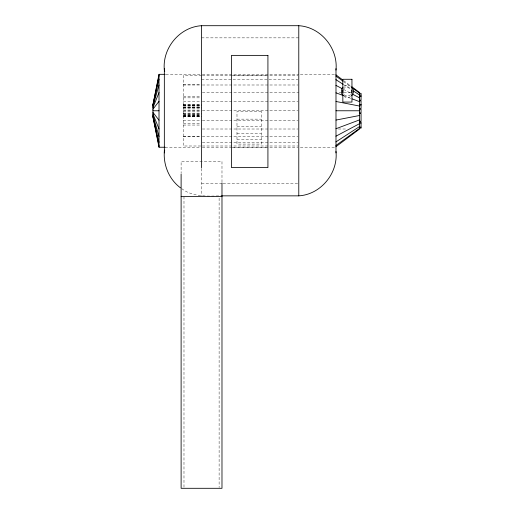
<?xml version="1.0" encoding="UTF-8"?>
<svg xmlns="http://www.w3.org/2000/svg" width="514" height="514" viewBox="0 0 514 514"><rect width="100%" height="100%" fill="white"/><g stroke="black" fill="none" stroke-linecap="round" stroke-linejoin="round"><path stroke-width="0.39" stroke-dasharray="2.57 1.93" d="M201.546 37.856L298.782 37.856M165.881 74.318L200.756 74.318M202.343 74.318L298.782 74.318M300.362 74.318L334.447 74.318M232.251 75.262L266.336 75.262M201.546 75.558L183.318 75.558L183.318 145.995L201.546 145.995M202.343 75.558L297.979 75.558M201.546 79.201L297.979 79.201M183.318 84.765L200.756 84.765M183.318 84.996L201.546 84.996M202.343 84.996L297.979 84.996M202.343 92.546L298.782 92.546M339.131 92.546L341.463 92.546M343.834 92.546L350.953 92.546M183.318 96.503L200.756 96.503M183.318 97.846L200.756 97.846M183.318 101.342L201.546 101.342M202.343 101.342L297.979 101.342M183.318 104.747L201.546 104.747M183.318 104.837L201.546 104.837M183.318 105.28L201.546 105.28M183.318 105.556L201.546 105.556M183.318 105.942L200.756 105.942M183.318 105.987L201.546 105.987M183.318 107.195L201.546 107.195M183.318 107.285L200.756 107.285M183.318 107.651L200.756 107.651M183.318 107.76L201.546 107.76M183.318 108.422L201.546 108.422M183.318 110.067L201.546 110.067M183.318 110.773L200.756 110.773M202.343 110.773L297.979 110.773M183.318 111.487L201.546 111.487M183.318 113.131L201.546 113.131M183.318 113.793L201.546 113.793M183.318 114.269L200.756 114.269M183.318 114.359L201.546 114.359M183.318 115.566L200.756 115.566M183.318 115.611L200.756 115.611M183.318 115.997L200.756 115.997M183.318 116.273L201.546 116.273M183.318 116.717L200.756 116.717M183.318 116.806L201.546 116.806M236.986 119.139L261.298 119.139M183.318 120.212L201.546 120.212M202.343 120.212L297.979 120.212M183.318 123.707L200.756 123.707M183.318 125.05L200.756 125.05M236.986 126.508L261.298 126.508M202.343 129.008L297.979 129.008M338.379 129.008L347.001 129.008M236.986 133.287L261.298 133.287M183.318 136.557L200.756 136.557M202.343 136.557L297.979 136.557M183.318 136.788L200.756 136.788M236.986 139.23L261.298 139.23M202.343 142.352L297.979 142.352M202.343 145.995L297.979 145.995M165.084 147.235L200.756 147.235M202.343 147.235L297.979 147.235M300.362 147.235L334.447 147.235M232.251 147.698L266.336 147.698M201.546 183.697L222.266 183.697M223.07 183.697L298.782 183.697M181.635 188.599C192.776 197.138 207.463 196.252 220.673 195.853M344.078 95.861L350.709 98.347M343.577 89.417L350.522 93.098M343.782 84.746L351.004 89.442M343.558 81.585L350.593 86.68M343.558 80.55L350.593 85.832M221.984 182.174L221.984 161.332L181.114 161.332L181.114 173.359M219.112 198.211L219.112 487.497M201.546 168.476L201.546 195.853M183.986 196.611L183.986 487.497M350.432 96.703A6.078 6.078 0 0 1 344.354 96.703M344.354 86.179A6.078 6.078 0 0 1 350.432 86.179M350.619 94.666A4.555 4.555 0 0 1 343.448 93.721M343.448 89.16A4.555 4.555 0 0 1 350.619 88.215M261.298 111.48L236.986 111.48L236.986 144.093L261.298 144.093L261.298 111.48"/><path stroke-width="0.77" d="M164.339 70.084C162.096 48.322 179.54 27.017 201.546 25.7L298.782 25.7C320.787 27.017 338.231 48.322 335.989 70.084M335.989 151.469C338.231 173.231 320.787 194.536 298.782 195.853L221.47 195.853M164.711 150.075L164.339 152.909L164.339 68.645L164.711 71.478M165.084 74.318L159.012 74.318L152.934 104.702L152.934 116.851L159.012 147.235L165.084 147.235M152.934 104.907L159.012 75.558M152.934 105.511L159.012 79.201M152.934 106.482L159.012 84.996M152.934 107.741L159.012 92.546M152.934 109.206L159.012 101.342M335.88 146.76L359.549 129.008L359.549 92.546L351.872 86.789M335.88 145.533L359.549 128.384M335.899 141.928L359.549 126.566M335.938 136.191L359.549 123.668M335.976 128.731L359.549 119.89M336.021 120.064L359.549 115.496M359.549 93.317L361.066 93.317L361.066 100.127L359.549 100.127M359.549 95.148L361.066 95.148M359.549 96.613L361.066 96.613M359.549 100.898L361.066 100.898L361.066 108.544L359.549 108.544M359.549 104.406L361.066 104.406M359.549 105.036L361.066 105.036M359.549 109.321L361.066 109.321L361.066 112.836L359.549 112.836M152.934 110.773L159.012 110.773M336.021 110.773L359.549 110.773M359.549 113.607L361.066 113.607L361.066 121.253L359.549 121.253M359.549 122.03L361.066 122.03L361.066 128.153L359.549 128.153M359.549 123.064L361.066 123.064M359.549 127.157L361.066 127.157M181.114 196.611L221.984 196.611M336.021 101.489L359.549 106.057M335.976 92.822L343.346 95.585M352.18 98.9L359.549 101.663M335.938 85.363L342.183 88.678M352.604 94.203L359.549 97.885M335.899 79.625L343.121 84.322M353.632 91.145L359.549 94.987M335.88 76.021L342.915 81.116M351.872 87.605L359.549 93.169M335.88 74.793L342.915 80.075M180.44 187.822C169.215 179.476 163.291 165.302 164.339 151.469M152.934 112.348L159.012 120.212M152.934 113.812L159.012 129.008M152.934 115.072L159.012 136.557M152.934 116.042L159.012 142.352M152.934 116.646L159.012 145.995M335.989 68.645L335.989 152.909M298.782 25.7L298.782 195.853M221.984 182.978L221.984 488.3L181.114 488.3L181.114 174.162M201.546 25.7L201.546 167.731M159.012 74.318L159.012 147.235M351.794 90.258A4.555 4.555 0 0 1 351.794 92.623M342.992 92.623A4.555 4.555 0 0 1 342.992 90.258M351.692 87.142A6.078 6.078 0 0 1 351.692 95.739M343.095 95.739A6.078 6.078 0 0 1 343.095 87.142M267.922 55.377L231.461 55.377L231.461 167.583L267.922 167.583L267.922 55.377M351.949 79.284L342.838 79.284L342.838 102.074L351.949 102.074L351.949 79.284"/></g></svg>
